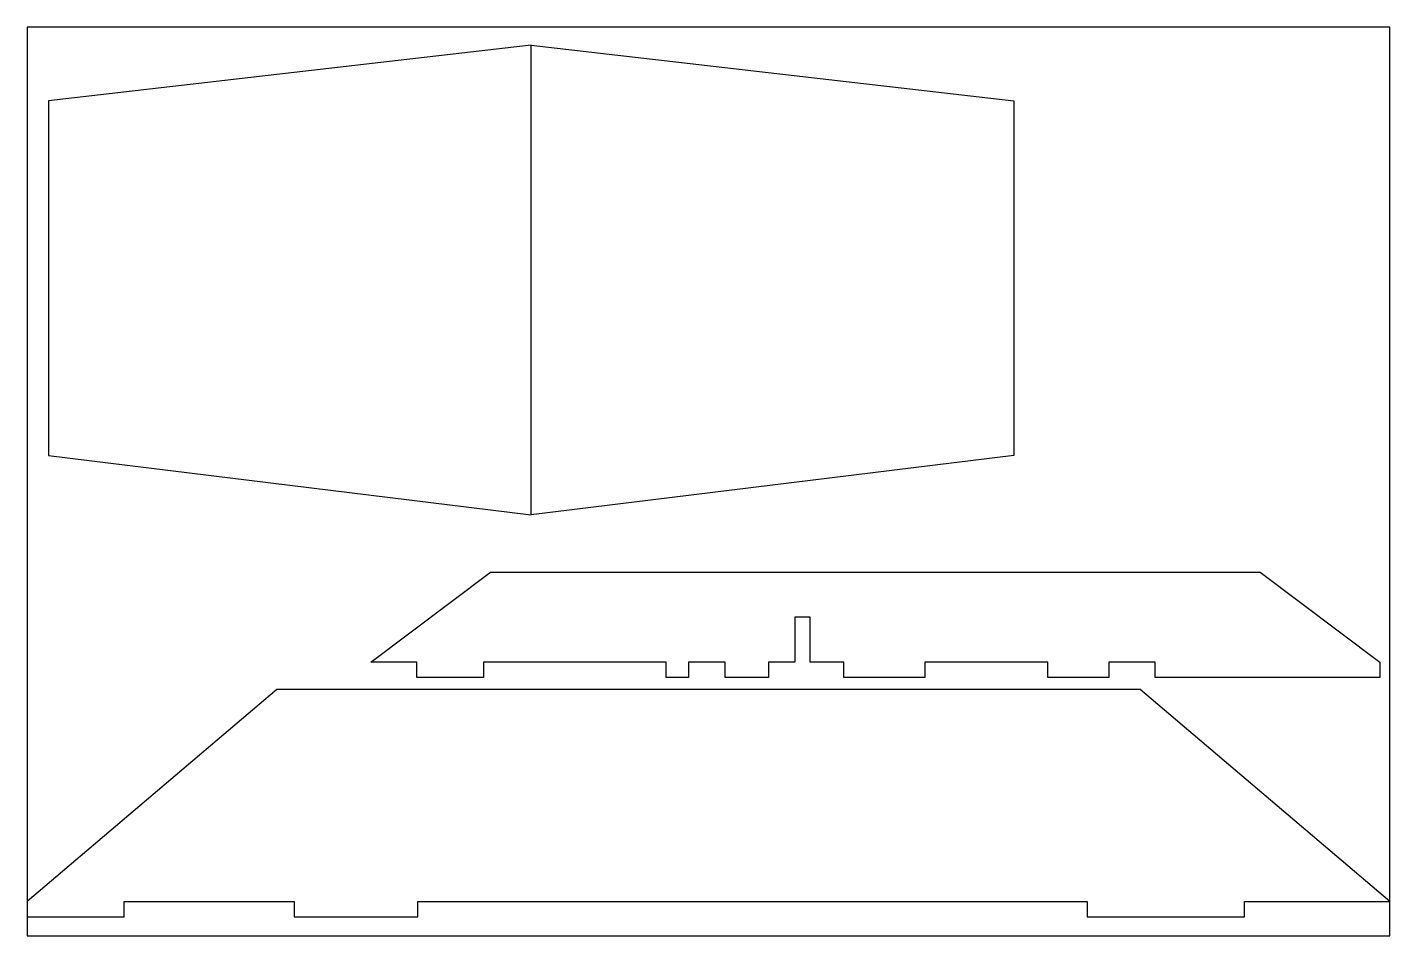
# Model space of a CAD drawing. Header units: millimetres. Extents: x 16893 to 17793, y 5462 to 6062.
import ezdxf

# ---------------------------------------------------------------- set-up
doc = ezdxf.new("R2010")
doc.units = ezdxf.units.MM
doc.header["$MEASUREMENT"] = 0
doc.layers.add('90X60', color=6, linetype='Continuous', true_color=0xff00ff)
doc.layers.add('CORTE', color=3, linetype='Continuous', true_color=0x00ff00)

msp = doc.modelspace()

# ---------------------------------------------------------------- linework, layer by layer
at = {"layer": '90X60'}
msp.add_lwpolyline([(16893.19, 5461.94), (17793.19, 5461.94), (17793.19, 6061.94), (16893.19, 6061.94), (16893.19, 5461.94)], dxfattribs=at)
at = {"layer": 'CORTE'}
for points in [[(16907.15, 6013.43), (16907.15, 5779.19), (17226.04, 5740.03), (17226.04, 6050.06), (16907.15, 6013.43)], [(17226.04, 6050.06), (17544.93, 6013.43), (17544.93, 5779.19), (17226.04, 5740.03)], [(17120.14, 5642.53), (17199.22, 5702.14), (17707.54, 5702.14), (17786.62, 5642.53), (17786.62, 5632.53), (17638.15, 5632.53), (17638.15, 5642.53), (17607.63, 5642.53), (17607.63, 5632.53), (17567.35, 5632.53), (17567.35, 5642.53), (17486.07, 5642.53), (17486.07, 5632.53), (17432.49, 5632.53), (17432.49, 5642.53), (17410.29, 5642.53), (17410.29, 5672.34), (17400.29, 5672.34), (17400.29, 5642.53), (17382.81, 5642.53), (17382.81, 5632.53), (17354.19, 5632.53), (17354.19, 5642.53), (17330.06, 5642.53), (17330.06, 5632.53), (17315.13, 5632.53), (17315.13, 5642.53), (17194.6, 5642.53), (17194.6, 5632.53), (17150.47, 5632.53), (17150.47, 5642.53), (17120.14, 5642.53)], [(17793.19, 5484.5), (17628.41, 5624.48), (17057.98, 5624.48), (16893.19, 5484.5), (16893.19, 5474.5), (16957.11, 5474.5), (16957.11, 5484.5), (17069.47, 5484.5), (17069.47, 5474.5), (17151.14, 5474.5), (17151.14, 5484.5), (17593.28, 5484.5), (17593.28, 5474.5), (17697.21, 5474.5), (17697.21, 5484.5), (17793.19, 5484.5)]]:
    msp.add_lwpolyline(points, dxfattribs=at)

doc.saveas('drawing.dxf')
